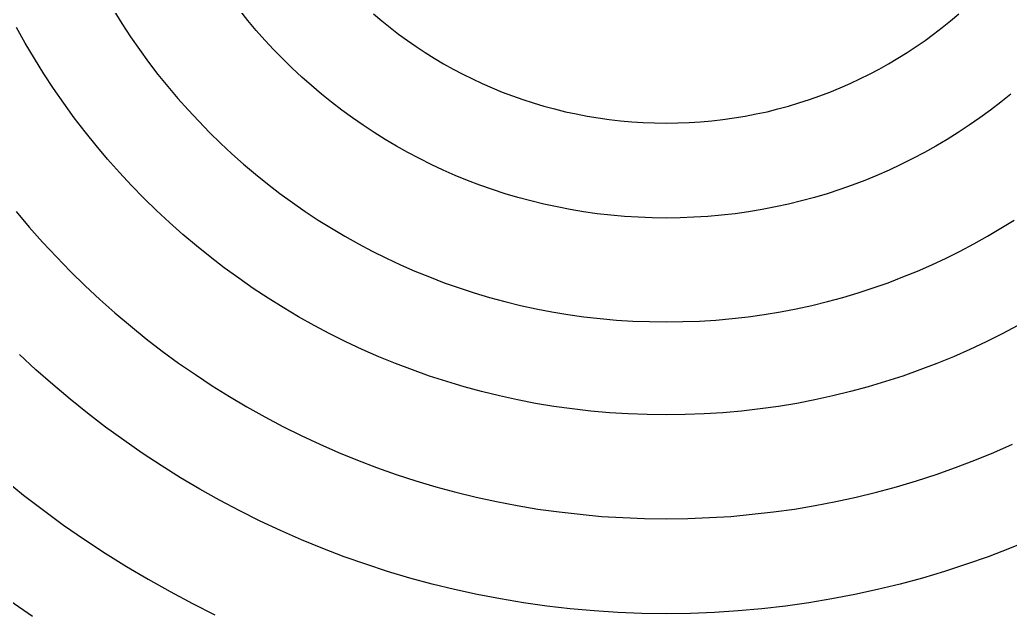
# Model space of a CAD drawing. Extents: x 0 to 82.9, y 0 to 81.
# Drawn here: x 36.19 to 45.73, y 31.46 to 37.19 of the extents above; entities that cross this region are included whole.
import ezdxf

# ---------------------------------------------------------------- set-up
doc = ezdxf.new("R2010")
doc.units = 0
doc.layers.get('0').update_dxf_attribs({"linetype": 'CONTINUOUS'})

msp = doc.modelspace()

# ---------------------------------------------------------------- linework, layer by layer
at = {"color": 0}
for p, q in [((37.0928, 37.2759), (37.1725, 37.1493)), ((38.3854, 37.1796), (38.3067, 37.2773)), ((39.5951, 37.2428), (39.6752, 37.1768)), ((45.1527, 37.1768), (45.2328, 37.2428)), ((36.2409, 36.9605), (36.1569, 37.1105)), ((37.1725, 37.1493), (37.2551, 37.0223)), ((38.4665, 37.0829), (38.3854, 37.1796)), ((39.6752, 37.1768), (39.7549, 37.1119)), ((39.7549, 37.1119), (39.8378, 37.0487)), ((44.9901, 37.0487), (45.073, 37.1119)), ((45.073, 37.1119), (45.1527, 37.1768)), ((37.2551, 37.0223), (37.3408, 36.8998)), ((38.5491, 36.9895), (38.4665, 37.0829)), ((39.8378, 37.0487), (39.9217, 36.988)), ((44.9076, 36.988), (44.9901, 37.0487)), ((36.3291, 36.8131), (36.2409, 36.9605)), ((38.6362, 36.8984), (38.5491, 36.9895)), ((39.9217, 36.988), (40.0071, 36.9288)), ((40.0071, 36.9288), (40.0925, 36.8709)), ((44.7354, 36.8709), (44.8222, 36.9288)), ((44.8222, 36.9288), (44.9076, 36.988)), ((37.3408, 36.8998), (37.429, 36.7785)), ((38.723, 36.8088), (38.6362, 36.8984)), ((40.0925, 36.8709), (40.1807, 36.8155)), ((44.6472, 36.8155), (44.7354, 36.8709)), ((36.4201, 36.667), (36.3291, 36.8131)), ((37.429, 36.7785), (37.5197, 36.66)), ((38.8126, 36.7206), (38.723, 36.8088)), ((40.1807, 36.8155), (40.2703, 36.7633)), ((40.2703, 36.7633), (40.3613, 36.7122)), ((44.4666, 36.7122), (44.5576, 36.7633)), ((44.5576, 36.7633), (44.6472, 36.8155)), ((36.5139, 36.5234), (36.4201, 36.667)), ((37.5197, 36.66), (37.6135, 36.5442)), ((38.9047, 36.6353), (38.8126, 36.7206)), ((38.9985, 36.5524), (38.9047, 36.6353)), ((40.3613, 36.7122), (40.4551, 36.6642)), ((40.4551, 36.6642), (40.5476, 36.6173)), ((44.2807, 36.6173), (44.3742, 36.6642)), ((44.3742, 36.6642), (44.4666, 36.7122)), ((37.6135, 36.5442), (37.7112, 36.4299)), ((39.0934, 36.4712), (38.9985, 36.5524)), ((40.5476, 36.6173), (40.6425, 36.5732)), ((40.6425, 36.5732), (40.7388, 36.5305)), ((44.0902, 36.5305), (44.1854, 36.5732)), ((44.1854, 36.5732), (44.2807, 36.6173)), ((36.6116, 36.383), (36.5139, 36.5234)), ((39.1915, 36.3926), (39.0934, 36.4712)), ((40.7388, 36.5305), (40.8354, 36.4906)), ((40.8354, 36.4906), (40.9346, 36.4532)), ((40.9346, 36.4532), (41.0337, 36.4187)), ((43.7956, 36.4187), (43.8947, 36.4532)), ((43.8947, 36.4532), (43.9924, 36.4906)), ((43.9924, 36.4906), (44.0902, 36.5305)), ((45.7345, 36.4712), (45.6364, 36.3926)), ((36.7122, 36.2437), (36.6116, 36.383)), ((37.7112, 36.4299), (37.8107, 36.3181)), ((39.292, 36.3153), (39.1915, 36.3926)), ((41.0337, 36.4187), (41.1346, 36.3859)), ((41.1346, 36.3859), (41.2365, 36.3555)), ((41.2365, 36.3555), (41.3385, 36.328)), ((43.4894, 36.328), (43.5928, 36.3555)), ((43.5928, 36.3555), (43.6933, 36.3859)), ((43.6933, 36.3859), (43.7956, 36.4187)), ((45.6364, 36.3926), (45.5373, 36.3153)), ((37.8107, 36.3181), (37.9127, 36.2095)), ((39.3926, 36.2423), (39.292, 36.3153)), ((41.3385, 36.328), (41.4433, 36.3015)), ((41.4433, 36.3015), (41.5466, 36.2797)), ((41.5466, 36.2797), (41.6525, 36.2589)), ((41.6525, 36.2589), (41.7587, 36.2409)), ((43.0692, 36.2409), (43.1768, 36.2589)), ((43.1768, 36.2589), (43.2816, 36.2797)), ((43.2816, 36.2797), (43.386, 36.3015)), ((43.386, 36.3015), (43.4894, 36.328)), ((45.5373, 36.3153), (45.4353, 36.2423)), ((36.8169, 36.1086), (36.7122, 36.2437)), ((37.9127, 36.2095), (38.016, 36.1019)), ((39.4959, 36.1707), (39.3926, 36.2423)), ((39.6021, 36.1005), (39.4959, 36.1707)), ((41.7587, 36.2409), (41.8663, 36.226)), ((41.8663, 36.226), (41.9735, 36.2133)), ((41.9735, 36.2133), (42.0825, 36.2038)), ((42.0825, 36.2038), (42.1929, 36.1968)), ((42.1929, 36.1968), (42.303, 36.1929)), ((42.303, 36.1929), (42.4145, 36.1915)), ((42.4145, 36.1915), (42.5263, 36.1929)), ((42.5263, 36.1929), (42.635, 36.1968)), ((42.635, 36.1968), (42.7454, 36.2038)), ((42.7454, 36.2038), (42.8544, 36.2133)), ((42.8544, 36.2133), (42.9616, 36.226)), ((42.9616, 36.226), (43.0692, 36.2409)), ((45.3319, 36.1707), (45.2272, 36.1005)), ((45.4353, 36.2423), (45.3319, 36.1707)), ((36.9245, 35.9752), (36.8169, 36.1086)), ((38.016, 36.1019), (38.1233, 35.9971)), ((39.7083, 36.0345), (39.6021, 36.1005)), ((45.2272, 36.1005), (45.1196, 36.0345)), ((37.0346, 35.844), (36.9245, 35.9752)), ((38.1233, 35.9971), (38.2323, 35.8965)), ((39.817, 35.9696), (39.7083, 36.0345)), ((39.9274, 35.9075), (39.817, 35.9696)), ((45.0123, 35.9696), (44.9019, 35.9075)), ((45.1196, 36.0345), (45.0123, 35.9696)), ((38.2323, 35.8965), (38.3438, 35.7974)), ((40.0389, 35.8496), (39.9274, 35.9075)), ((44.9019, 35.9075), (44.7904, 35.8496)), ((37.1479, 35.7173), (37.0346, 35.844)), ((38.3438, 35.7974), (38.4584, 35.6993)), ((40.1518, 35.7932), (40.0389, 35.8496)), ((40.2678, 35.7396), (40.1518, 35.7932)), ((44.6761, 35.7932), (44.5615, 35.7396)), ((44.7904, 35.8496), (44.6761, 35.7932)), ((37.265, 35.5921), (37.1479, 35.7173)), ((38.4584, 35.6993), (38.5755, 35.6059)), ((40.3835, 35.6884), (40.2678, 35.7396)), ((40.5007, 35.6401), (40.3835, 35.6884)), ((44.4444, 35.6884), (44.3272, 35.6401)), ((44.5615, 35.7396), (44.4444, 35.6884)), ((37.3835, 35.4693), (37.265, 35.5921)), ((38.5755, 35.6059), (38.6941, 35.5148)), ((40.6206, 35.5946), (40.5007, 35.6401)), ((40.7402, 35.5519), (40.6206, 35.5946)), ((44.2073, 35.5946), (44.0877, 35.5519)), ((44.3272, 35.6401), (44.2073, 35.5946)), ((38.6941, 35.5148), (38.8137, 35.4266)), ((40.863, 35.512), (40.7402, 35.5519)), ((40.9857, 35.476), (40.863, 35.512)), ((43.9663, 35.512), (43.8422, 35.476)), ((44.0877, 35.5519), (43.9663, 35.512)), ((37.5059, 35.3494), (37.3835, 35.4693)), ((38.8137, 35.4266), (38.9378, 35.3413)), ((41.1095, 35.4418), (40.9857, 35.476)), ((41.2365, 35.4115), (41.1095, 35.4418)), ((41.3632, 35.384), (41.2365, 35.4115)), ((43.5913, 35.4115), (43.4661, 35.384)), ((43.7183, 35.4418), (43.5913, 35.4115)), ((43.8422, 35.476), (43.7183, 35.4418)), ((36.1527, 35.3399), (36.2797, 35.191)), ((37.6315, 35.2337), (37.5059, 35.3494)), ((38.9378, 35.3413), (39.0631, 35.2585)), ((41.4898, 35.3589), (41.3632, 35.384)), ((41.6197, 35.337), (41.4898, 35.3589)), ((41.7505, 35.3191), (41.6197, 35.337)), ((41.8814, 35.3039), (41.7505, 35.3191)), ((42.0137, 35.2929), (41.8814, 35.3039)), ((42.9479, 35.3039), (42.8156, 35.2929)), ((43.0788, 35.3191), (42.9479, 35.3039)), ((43.2082, 35.337), (43.0788, 35.3191)), ((43.338, 35.3589), (43.2082, 35.337)), ((43.4661, 35.384), (43.338, 35.3589)), ((37.7582, 35.1207), (37.6315, 35.2337)), ((39.0631, 35.2585), (39.1901, 35.18)), ((42.146, 35.2848), (42.0137, 35.2929)), ((42.2797, 35.2792), (42.146, 35.2848)), ((42.4145, 35.2764), (42.2797, 35.2792)), ((42.5482, 35.2792), (42.4145, 35.2764)), ((42.6819, 35.2848), (42.5482, 35.2792)), ((42.8156, 35.2929), (42.6819, 35.2848)), ((45.6378, 35.18), (45.7659, 35.2585)), ((36.2797, 35.191), (36.4077, 35.0449)), ((37.889, 35.0104), (37.7582, 35.1207)), ((39.1901, 35.18), (39.3196, 35.1028)), ((45.5097, 35.1028), (45.6378, 35.18)), ((36.4077, 35.0449), (36.5414, 34.903)), ((38.0227, 34.903), (37.889, 35.0104)), ((39.3196, 35.1028), (39.4504, 35.0297)), ((39.4504, 35.0297), (39.5841, 34.9595)), ((45.2452, 34.9595), (45.3775, 35.0297)), ((45.3775, 35.0297), (45.5097, 35.1028)), ((39.5841, 34.9595), (39.7192, 34.8919)), ((45.11, 34.8919), (45.2452, 34.9595)), ((36.5414, 34.903), (36.678, 34.7624)), ((38.1579, 34.7982), (38.0227, 34.903)), ((39.7192, 34.8919), (39.8558, 34.8286)), ((39.8558, 34.8286), (39.9948, 34.7665)), ((44.8345, 34.7665), (44.9721, 34.8286)), ((44.9721, 34.8286), (45.11, 34.8919)), ((36.678, 34.7624), (36.8169, 34.6259)), ((38.2972, 34.6976), (38.1579, 34.7982)), ((39.9948, 34.7665), (40.1355, 34.71)), ((44.6938, 34.71), (44.8345, 34.7665)), ((38.4376, 34.5998), (38.2972, 34.6976)), ((40.1355, 34.71), (40.2773, 34.6549)), ((40.2773, 34.6549), (40.4206, 34.6053)), ((44.4087, 34.6053), (44.552, 34.6549)), ((44.552, 34.6549), (44.6938, 34.71)), ((36.8169, 34.6259), (36.9591, 34.4937)), ((38.5808, 34.5061), (38.4376, 34.5998)), ((40.4206, 34.6053), (40.5652, 34.5571)), ((40.5652, 34.5571), (40.7127, 34.513)), ((44.1166, 34.513), (44.2627, 34.5571)), ((44.2627, 34.5571), (44.4087, 34.6053)), ((36.9591, 34.4937), (37.1052, 34.3642)), ((38.7255, 34.4151), (38.5808, 34.5061)), ((40.7127, 34.513), (40.8601, 34.473)), ((40.8601, 34.473), (41.0104, 34.4372)), ((43.8175, 34.4372), (43.9678, 34.473)), ((43.9678, 34.473), (44.1166, 34.513)), ((37.1052, 34.3642), (37.254, 34.2387)), ((38.8743, 34.3269), (38.7255, 34.4151)), ((41.0104, 34.4372), (41.1621, 34.4041)), ((41.1621, 34.4041), (41.3135, 34.3738)), ((41.3135, 34.3738), (41.468, 34.349)), ((41.468, 34.349), (41.6221, 34.3269)), ((43.2058, 34.3269), (43.3599, 34.349)), ((43.3599, 34.349), (43.5144, 34.3738)), ((43.5144, 34.3738), (43.6672, 34.4041)), ((43.6672, 34.4041), (43.8175, 34.4372)), ((39.0246, 34.2429), (38.8743, 34.3269)), ((41.6221, 34.3269), (41.7795, 34.309)), ((41.7795, 34.309), (41.9365, 34.2952)), ((41.9365, 34.2952), (42.0949, 34.2856)), ((42.0949, 34.2856), (42.2533, 34.2801)), ((42.2533, 34.2801), (42.4145, 34.2773)), ((42.4145, 34.2773), (42.5746, 34.2801)), ((42.5746, 34.2801), (42.7344, 34.2856)), ((42.7344, 34.2856), (42.8928, 34.2952)), ((42.8928, 34.2952), (43.0498, 34.309)), ((43.0498, 34.309), (43.2058, 34.3269)), ((37.254, 34.2387), (37.4054, 34.1161)), ((39.1763, 34.1629), (39.0246, 34.2429)), ((39.3305, 34.0858), (39.1763, 34.1629)), ((45.6516, 34.1629), (45.4974, 34.0858)), ((45.8033, 34.2429), (45.6516, 34.1629)), ((37.4054, 34.1161), (37.5613, 33.9976)), ((39.4878, 34.0128), (39.3305, 34.0858)), ((45.4974, 34.0858), (45.3401, 34.0128)), ((36.3442, 33.8171), (36.1858, 33.9645)), ((37.5613, 33.9976), (37.7183, 33.8818)), ((39.6462, 33.9424), (39.4878, 34.0128)), ((45.3401, 34.0128), (45.1817, 33.9424)), ((37.7183, 33.8818), (37.8795, 33.7716)), ((39.8074, 33.8763), (39.6462, 33.9424)), ((39.9701, 33.8157), (39.8074, 33.8763)), ((45.0204, 33.8763), (44.8578, 33.8157)), ((45.1817, 33.9424), (45.0204, 33.8763)), ((36.5069, 33.6737), (36.3442, 33.8171)), ((37.8795, 33.7716), (38.0421, 33.6627)), ((40.1341, 33.7564), (39.9701, 33.8157)), ((44.8578, 33.8157), (44.6938, 33.7564)), ((40.3006, 33.7027), (40.1341, 33.7564)), ((40.4689, 33.6531), (40.3006, 33.7027)), ((44.5287, 33.7027), (44.3604, 33.6531)), ((44.6938, 33.7564), (44.5287, 33.7027)), ((36.6723, 33.5332), (36.5069, 33.6737)), ((38.0421, 33.6627), (38.209, 33.5594)), ((40.6368, 33.6076), (40.4689, 33.6531)), ((40.8093, 33.5649), (40.6368, 33.6076)), ((44.1911, 33.6076), (44.02, 33.5649)), ((44.3604, 33.6531), (44.1911, 33.6076)), ((36.842, 33.3981), (36.6723, 33.5332)), ((38.209, 33.5594), (38.3769, 33.4602)), ((40.9815, 33.5277), (40.8093, 33.5649)), ((41.1565, 33.4932), (40.9815, 33.5277)), ((41.3314, 33.4643), (41.1565, 33.4932)), ((43.6728, 33.4932), (43.4964, 33.4643)), ((43.8464, 33.5277), (43.6728, 33.4932)), ((44.02, 33.5649), (43.8464, 33.5277)), ((37.0141, 33.2659), (36.842, 33.3981)), ((38.3769, 33.4602), (38.548, 33.3637)), ((41.5092, 33.4395), (41.3314, 33.4643)), ((41.6885, 33.4188), (41.5092, 33.4395)), ((41.8677, 33.4036), (41.6885, 33.4188)), ((42.0479, 33.3912), (41.8677, 33.4036)), ((42.2314, 33.3857), (42.0479, 33.3912)), ((42.7799, 33.3912), (42.5979, 33.3857)), ((42.9602, 33.4036), (42.7799, 33.3912)), ((43.1408, 33.4188), (42.9602, 33.4036)), ((43.3201, 33.4395), (43.1408, 33.4188)), ((43.4964, 33.4643), (43.3201, 33.4395)), ((38.548, 33.3637), (38.723, 33.2714)), ((42.4145, 33.383), (42.2314, 33.3857)), ((42.5979, 33.3857), (42.4145, 33.383)), ((37.1891, 33.1377), (37.0141, 33.2659)), ((38.723, 33.2714), (38.8994, 33.1845)), ((37.3683, 33.0137), (37.1891, 33.1377)), ((38.8994, 33.1845), (39.0772, 33.1005)), ((37.55, 32.8938), (37.3683, 33.0137)), ((39.0772, 33.1005), (39.2575, 33.0219)), ((39.2575, 33.0219), (39.4409, 32.9475)), ((45.387, 32.9475), (45.5704, 33.0219)), ((45.5704, 33.0219), (45.751, 33.1005)), ((39.4409, 32.9475), (39.6254, 32.8759)), ((45.2025, 32.8759), (45.387, 32.9475)), ((37.7349, 32.778), (37.55, 32.8938)), ((39.6254, 32.8759), (39.8141, 32.8097)), ((45.0151, 32.8097), (45.2025, 32.8759)), ((36.037, 32.7629), (36.2246, 32.6113)), ((37.9222, 32.6678), (37.7349, 32.778)), ((39.8141, 32.8097), (40.0032, 32.7477)), ((40.0032, 32.7477), (40.1948, 32.6912)), ((44.6334, 32.6912), (44.8246, 32.7477)), ((44.8246, 32.7477), (45.0151, 32.8097)), ((38.1123, 32.5603), (37.9222, 32.6678)), ((40.1948, 32.6912), (40.3874, 32.6388)), ((40.3874, 32.6388), (40.5832, 32.5906)), ((44.2447, 32.5906), (44.4405, 32.6388)), ((44.4405, 32.6388), (44.6334, 32.6912)), ((36.2246, 32.6113), (36.4162, 32.4638)), ((38.3067, 32.4583), (38.1123, 32.5603)), ((40.5832, 32.5906), (40.7804, 32.5479)), ((40.7804, 32.5479), (40.9787, 32.5093)), ((43.8492, 32.5093), (44.0475, 32.5479)), ((44.0475, 32.5479), (44.2447, 32.5906)), ((36.4162, 32.4638), (36.6102, 32.3219)), ((38.5025, 32.3605), (38.3067, 32.4583)), ((40.9787, 32.5093), (41.1798, 32.4762)), ((41.1798, 32.4762), (41.3826, 32.4487)), ((41.3826, 32.4487), (41.5851, 32.4253)), ((43.2428, 32.4253), (43.4467, 32.4487)), ((43.4467, 32.4487), (43.6492, 32.4762)), ((43.6492, 32.4762), (43.8492, 32.5093)), ((38.7008, 32.2682), (38.5025, 32.3605)), ((41.5851, 32.4253), (41.7904, 32.406)), ((41.7904, 32.406), (41.9971, 32.3935)), ((41.9971, 32.3935), (42.2053, 32.3853)), ((42.2053, 32.3853), (42.4145, 32.3825)), ((42.4145, 32.3825), (42.6226, 32.3853)), ((42.6226, 32.3853), (42.8308, 32.3935)), ((42.8308, 32.3935), (43.0375, 32.406)), ((43.0375, 32.406), (43.2428, 32.4253)), ((36.6102, 32.3219), (36.8102, 32.1841)), ((38.9019, 32.18), (38.7008, 32.2682)), ((36.8102, 32.1841), (37.0113, 32.0518)), ((39.1061, 32.0959), (38.9019, 32.18)), ((45.926, 32.18), (45.7218, 32.0959)), ((39.3129, 32.0173), (39.1061, 32.0959)), ((45.7218, 32.0959), (45.5164, 32.0173)), ((37.0113, 32.0518), (37.2166, 31.9236)), ((39.5206, 31.9443), (39.3129, 32.0173)), ((45.5164, 32.0173), (45.3072, 31.9443)), ((37.2166, 31.9236), (37.4248, 31.7996)), ((39.7316, 31.8754), (39.5206, 31.9443)), ((39.945, 31.812), (39.7316, 31.8754)), ((45.0963, 31.8754), (44.8839, 31.812)), ((45.3072, 31.9443), (45.0963, 31.8754)), ((37.4248, 31.7996), (37.6372, 31.6811)), ((40.1602, 31.7541), (39.945, 31.812)), ((44.8839, 31.812), (44.6677, 31.7541)), ((37.6372, 31.6811), (37.852, 31.5681)), ((40.3765, 31.7004), (40.1602, 31.7541)), ((40.5955, 31.6522), (40.3765, 31.7004)), ((44.4514, 31.7004), (44.2323, 31.6522)), ((44.6677, 31.7541), (44.4514, 31.7004)), ((36.31, 31.4427), (36.0934, 31.5929)), ((40.8174, 31.6108), (40.5955, 31.6522)), ((41.0408, 31.5722), (40.8174, 31.6108)), ((44.0104, 31.6108), (43.7871, 31.5722)), ((44.2323, 31.6522), (44.0104, 31.6108)), ((37.852, 31.5681), (38.0683, 31.4592)), ((41.2655, 31.5419), (41.0408, 31.5722)), ((41.4913, 31.5157), (41.2655, 31.5419)), ((41.7202, 31.495), (41.4913, 31.5157)), ((41.9502, 31.4799), (41.7202, 31.495)), ((43.1077, 31.495), (42.8791, 31.4799)), ((43.3366, 31.5157), (43.1077, 31.495)), ((43.5624, 31.5419), (43.3366, 31.5157)), ((43.7871, 31.5722), (43.5624, 31.5419)), ((42.1816, 31.4716), (41.9502, 31.4799)), ((42.4145, 31.4689), (42.1816, 31.4716)), ((42.6477, 31.4716), (42.4145, 31.4689)), ((42.8791, 31.4799), (42.6477, 31.4716))]:
    msp.add_line(p, q, dxfattribs=at)

doc.saveas('drawing.dxf')
